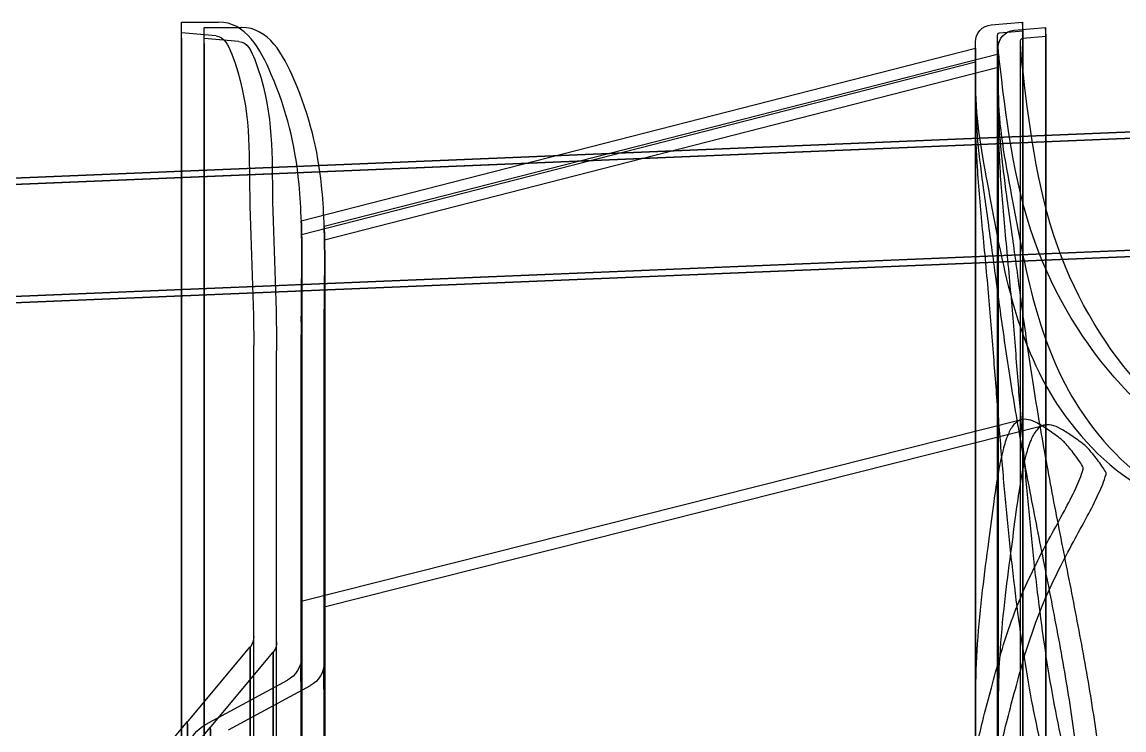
# Model space of a CAD drawing. Header units: millimetres. Extents: x -69706 to 52883, y -6882 to 68885.
# Drawn here: x 7236 to 7489.4, y 26352.4 to 26515.2 of the extents above; entities that cross this region are included whole.
import ezdxf

# ---------------------------------------------------------------- set-up
doc = ezdxf.new("R2010")
doc.units = ezdxf.units.MM
doc.layers.add('ac-SB', color=7, linetype='Continuous', lineweight=13)

# ---------------------------------------------------------------- blocks, each defined once
blk = doc.blocks.new('A$C15852BBE')
at = {"layer": 'ac-SB', "lineweight": -3}
for p, q in [((5901.4, 695.25), (5901.4, 1274.11)), ((5901.4, 1272.94), (5901.4, 694.09)), ((5906.66, 694.02), (5906.66, 1272.87)), ((5906.66, 1271.7), (5906.66, 692.85)), ((5707.78, 1010.12), (5707.78, 693.59)), ((5707.95, 691.6), (5707.95, 1010.3)), ((5713.05, 1008.89), (5713.05, 692.35)), ((5713.22, 690.36), (5713.22, 1009.06)), ((5713.68, 1009.99), (5713.68, 695.07)), ((5718.78, 1009.89), (5718.78, 696.21)), ((5718.95, 1008.75), (5718.95, 693.83)), ((5901.4, 1010.3), (5901.4, 691.58)), ((5906.66, 1009.07), (5906.66, 690.34)), ((5724.04, 1008.65), (5724.04, 694.97)), ((5884.76, 1003.64), (5884.76, 765.98)), ((5890.02, 1002.4), (5890.02, 764.74)), ((5884.76, 997.64), (5884.76, 832.91)), ((5885.55, 997.43), (5885.55, 835.89)), ((5890.02, 996.4), (5890.02, 831.67)), ((5890.81, 996.19), (5890.81, 834.66)), ((5899.96, 853.01), (5899.96, 995.89)), ((5905.23, 851.77), (5905.23, 994.65)), ((5885.55, 835.3), (5885.55, 970.77)), ((5899.96, 972.31), (5899.96, 852.48)), ((5905.23, 971.07), (5905.23, 851.24)), ((5890.81, 834.06), (5890.81, 969.53)), ((5873.81, 845.79), (5873.81, 954.73)), ((5879.08, 844.55), (5879.08, 953.49)), ((5718.78, 712.09), (5718.78, 934.86)), ((5724.04, 710.86), (5724.04, 933.62)), ((5873.81, 765.54), (5873.81, 935.13)), ((5879.08, 764.3), (5879.08, 933.9)), ((5873.81, 918.93), (5873.81, 765.54)), ((5879.08, 917.69), (5879.08, 764.3)), ((5873.7, 745.96), (5873.7, 916.49)), ((5878.97, 744.72), (5878.97, 915.25)), ((5873.81, 837.67), (5873.81, 895.63)), ((5873.81, 761.58), (5873.81, 895.6)), ((5873.81, 845.8), (5873.81, 895.54)), ((5873.7, 745.2), (5873.7, 892.31)), ((5879.08, 836.43), (5879.08, 894.39)), ((5879.08, 760.34), (5879.08, 894.36)), ((5879.08, 844.56), (5879.08, 894.3)), ((5878.97, 743.96), (5878.97, 891.07)), ((5873.81, 824.81), (5873.81, 872.17)), ((5873.81, 760.61), (5873.81, 872.17)), ((5879.08, 823.57), (5879.08, 870.93)), ((5879.08, 759.37), (5879.08, 870.93)), ((5718.78, 854.79), (5718.78, 846.49)), ((5902.9, 855.98), (5899.96, 852.48)), ((5908.17, 854.74), (5905.23, 851.24)), ((5724.04, 853.55), (5724.04, 845.25)), ((5895.86, 853.16), (5876.96, 842.95)), ((5901.12, 851.92), (5882.23, 841.71)), ((5899.85, 852.35), (5885.55, 835.3)), ((5905.12, 851.11), (5890.81, 834.06)), ((5718.78, 706.33), (5718.78, 846.49)), ((5724.04, 705.09), (5724.04, 845.25)), ((5873.81, 831.63), (5873.81, 838.59)), ((5879.08, 830.39), (5879.08, 837.35)), ((5873.81, 824.81), (5708.18, 783.03)), ((5879.08, 823.57), (5713.44, 781.79)), ((5999.68, 757.18), (5618.99, 741.43)), ((5618.99, 741.43), (5999.68, 757.18)), ((6004.94, 755.94), (5624.26, 740.19)), ((5624.26, 740.19), (6004.94, 755.94)), ((5718.78, 700.83), (5873.74, 740.5)), ((5724.05, 699.59), (5879.01, 739.26)), ((5873.82, 737.31), (5718.76, 697.62)), ((5879.08, 736.07), (5724.03, 696.38)), ((6000.8, 730), (5620.11, 714.25)), ((5620.12, 714.25), (6000.8, 730)), ((6006.07, 728.76), (5625.38, 713.01)), ((5625.39, 713.01), (6006.07, 728.76)), ((5718.78, 705.06), (5718.78, 712.09)), ((5724.04, 703.82), (5724.04, 710.86)), ((5718.78, 708.89), (5718.78, 703.29)), ((5724.04, 707.65), (5724.04, 702.05)), ((5718.78, 703.29), (5718.78, 705.06)), ((5718.78, 703.29), (5718.78, 705.06)), ((5718.78, 705.06), (5718.78, 704.86)), ((5718.78, 704.86), (5718.78, 704.67)), ((5718.78, 704.67), (5718.78, 704.47)), ((5718.78, 698.08), (5718.78, 704.47)), ((5718.78, 704.47), (5718.78, 702.81)), ((5718.78, 703.13), (5718.78, 703.29)), ((5718.78, 702.97), (5718.78, 703.13)), ((5718.78, 702.81), (5718.78, 702.97)), ((5718.78, 700.83), (5718.78, 702.81)), ((5724.04, 702.05), (5724.04, 703.82)), ((5724.04, 702.05), (5724.04, 703.82)), ((5724.04, 703.82), (5724.05, 703.62)), ((5724.05, 701.89), (5724.04, 702.05)), ((5724.05, 703.62), (5724.05, 703.43)), ((5724.05, 703.43), (5724.05, 703.23)), ((5724.05, 696.84), (5724.05, 703.23)), ((5724.05, 703.23), (5724.05, 701.58)), ((5718.78, 700.83), (5718.78, 697.97)), ((5724.05, 701.73), (5724.05, 701.89)), ((5724.05, 701.58), (5724.05, 701.73)), ((5724.05, 699.59), (5724.05, 701.58)), ((5724.05, 699.59), (5724.05, 696.73)), ((5718.76, 697.62), (5718.77, 697.78)), ((5718.77, 697.73), (5718.76, 697.62)), ((5718.77, 697.78), (5718.78, 697.94)), ((5718.78, 697.85), (5718.77, 697.73)), ((5718.78, 697.94), (5718.78, 698.1)), ((5718.78, 698.1), (5718.78, 697.97)), ((5718.78, 697.97), (5718.78, 697.85)), ((5724.03, 696.38), (5724.04, 696.54)), ((5724.04, 696.5), (5724.03, 696.38)), ((5724.04, 696.54), (5724.05, 696.7)), ((5724.05, 696.61), (5724.04, 696.5)), ((5724.05, 696.7), (5724.05, 696.86)), ((5724.05, 696.86), (5724.05, 696.73)), ((5724.05, 696.73), (5724.05, 696.61)), ((5893.43, 694.79), (5901.4, 694.09)), ((5713.21, 694.07), (5707.78, 693.59)), ((5707.78, 693.59), (5707.95, 691.6)), ((5715.12, 692.23), (5707.95, 691.6)), ((5718.48, 692.83), (5713.05, 692.35)), ((5713.05, 692.35), (5713.22, 690.36)), ((5898.7, 693.55), (5906.66, 692.85)), ((5720.39, 690.99), (5713.22, 690.36)), ((5901.4, 691.58), (5892.87, 691.58)), ((5906.66, 690.34), (5898.13, 690.34))]:
    blk.add_line(p, q, dxfattribs=at)
at = {"layer": 'ac-SB', "lineweight": -3, "extrusion": (0, 0, -1)}
for centre, major_axis, start_param, end_param in [((5897.4, 858.81), (-5.54, 5.54), 2.577454, 3.431633), ((5891.81, 859.1), (7.42, 7.42), 1.467515, 1.48353), ((5897.08, 857.86), (-7.42, 7.42), 3.038311, 3.054326), ((5879.81, 837.67), (-4.24, 4.24), 5.497787, 6.573225), ((5885.08, 836.43), (-4.24, 4.24), 5.497787, 6.573225), ((5888.76, 832.91), (-2.83, 2.83), 5.497787, 6.136694), ((5894.02, 831.67), (-2.83, 2.83), 5.497787, 6.136694), ((6067.78, 743.65), (137.22, 137.22), 3.894333, 3.910774), ((6073.04, 742.41), (137.22, 137.22), 3.894333, 3.910774), ((5714.78, 696.21), (-2.83, 2.83), 2.356194, 3.839724), ((5720.04, 694.97), (-2.83, 2.83), 2.356194, 3.839724)]:
    blk.add_ellipse(centre, major_axis=major_axis, ratio=1, start_param=start_param, end_param=end_param, dxfattribs=at)
at = {"layer": 'ac-SB', "lineweight": -3}
for points, knots in [([(5718.78, 708.89), (5718.78, 712.26), (5718.34, 719.44), (5716.84, 730.89), (5714.99, 743.86), (5713.09, 758.37), (5710.8, 774.04), (5708.03, 790.37), (5704.84, 807.02), (5701.46, 823.9), (5698.21, 841.01), (5695.55, 858.29), (5694.38, 869.89), (5693.99, 875.67)], [0, 0, 0, 0, 0.059912, 0.127754, 0.205219, 0.292866, 0.387849, 0.486882, 0.58733, 0.689237, 0.792864, 0.89696, 1, 1, 1, 1]), ([(5724.04, 707.65), (5724.04, 711.02), (5723.61, 718.21), (5722.1, 729.65), (5720.25, 742.62), (5718.36, 757.13), (5716.07, 772.8), (5713.3, 789.14), (5710.11, 805.78), (5706.72, 822.66), (5703.48, 839.77), (5700.81, 857.05), (5699.65, 868.65), (5699.25, 874.43)], [0, 0, 0, 0, 0.059912, 0.127754, 0.205219, 0.292866, 0.387849, 0.486882, 0.58733, 0.689237, 0.792864, 0.89696, 1, 1, 1, 1]), ([(5699.05, 874.19), (5700.13, 870.99), (5702.12, 864.38), (5704.59, 854.09), (5706.67, 843.24), (5708.45, 831.8), (5709.97, 819.86), (5711.28, 807.56), (5712.44, 794.97), (5713.51, 781.95), (5714.58, 768.2), (5715.75, 753.58), (5717.18, 738.7), (5718.4, 724.8), (5718.78, 716.03), (5718.78, 712.09)], [0, 0, 0, 0, 0.06196, 0.126404, 0.193818, 0.264603, 0.338595, 0.414349, 0.491325, 0.570429, 0.653844, 0.744147, 0.839232, 0.927848, 1, 1, 1, 1]), ([(5704.31, 872.95), (5705.4, 869.75), (5707.38, 863.14), (5709.85, 852.86), (5711.94, 842), (5713.71, 830.56), (5715.23, 818.62), (5716.55, 806.32), (5717.71, 793.73), (5718.78, 780.71), (5719.85, 766.96), (5721.02, 752.34), (5722.45, 737.46), (5723.67, 723.56), (5724.04, 714.79), (5724.04, 710.86)], [0, 0, 0, 0, 0.06196, 0.126404, 0.193818, 0.264603, 0.338595, 0.414349, 0.491325, 0.570429, 0.653844, 0.744147, 0.839232, 0.927848, 1, 1, 1, 1]), ([(5718.78, 863.25), (5718.78, 861.4), (5718.33, 857.42), (5716.87, 851.28), (5715.05, 844.56), (5713.15, 837.42), (5710.85, 830.16), (5708.09, 823.06), (5704.93, 816.31), (5701.6, 810.02), (5698.43, 804.28), (5695.78, 799.18), (5694.43, 795.92), (5693.99, 794.41)], [0, 0, 0, 0, 0.075398, 0.16188, 0.257252, 0.358593, 0.462854, 0.567144, 0.668707, 0.766161, 0.856816, 0.935927, 1, 1, 1, 1]), ([(5724.04, 862.01), (5724.04, 860.16), (5723.6, 856.18), (5722.13, 850.04), (5720.31, 843.32), (5718.41, 836.18), (5716.12, 828.92), (5713.36, 821.82), (5710.2, 815.07), (5706.87, 808.78), (5703.69, 803.04), (5701.05, 797.94), (5699.7, 794.68), (5699.25, 793.17)], [0, 0, 0, 0, 0.075398, 0.16188, 0.257252, 0.358593, 0.462854, 0.567144, 0.668707, 0.766161, 0.856816, 0.935927, 1, 1, 1, 1]), ([(5699.05, 787.55), (5700.02, 786.82), (5701.78, 785.52), (5704.24, 783.92), (5706.37, 782.93), (5708.47, 782.89), (5710.21, 784.27), (5711.47, 786.73), (5712.61, 790.4), (5713.64, 795.59), (5714.68, 802.63), (5715.85, 811.73), (5717.3, 822.61), (5718.48, 834.42), (5718.78, 842.52), (5718.78, 846.49)], [0, 0, 0, 0, 0.047891, 0.086548, 0.116361, 0.14005, 0.164986, 0.199433, 0.248455, 0.316495, 0.408708, 0.530242, 0.679486, 0.842885, 1, 1, 1, 1]), ([(5704.31, 786.31), (5705.29, 785.59), (5707.04, 784.28), (5709.51, 782.68), (5711.64, 781.69), (5713.74, 781.65), (5715.48, 783.03), (5716.74, 785.49), (5717.87, 789.16), (5718.9, 794.35), (5719.95, 801.4), (5721.12, 810.49), (5722.56, 821.37), (5723.74, 833.18), (5724.04, 841.28), (5724.04, 845.25)], [0, 0, 0, 0, 0.047891, 0.086548, 0.116361, 0.14005, 0.164986, 0.199433, 0.248455, 0.316495, 0.408708, 0.530242, 0.679486, 0.842885, 1, 1, 1, 1]), ([(5873.81, 845.79), (5873.81, 845.05), (5873.88, 843.67), (5873.96, 841.67), (5873.91, 840.41), (5873.88, 839.79)], [0, 0, 0, 0, 0.37092, 0.689668, 1, 1, 1, 1]), ([(5879.08, 844.55), (5879.08, 843.81), (5879.15, 842.43), (5879.22, 840.43), (5879.18, 839.17), (5879.15, 838.55)], [0, 0, 0, 0, 0.37092, 0.689668, 1, 1, 1, 1]), ([(5718.78, 706.33), (5718.78, 714.31), (5714.03, 738.69), (5708.08, 774.3), (5677.37, 804.84), (5655.12, 806.6), (5641.91, 806.6)], [0, 0, 0, 0, 0.169125, 0.530935, 0.733506, 1, 1, 1, 1]), ([(5626.91, 804.6), (5636.63, 803.81), (5670.41, 794.68), (5707.04, 755.23), (5712.08, 710.61), (5713.58, 697.45), (5713.68, 695.23), (5713.68, 695.07)], [0, 0, 0, 0, 0.191384, 0.684569, 0.967249, 0.997563, 1, 1, 1, 1]), ([(5724.04, 705.09), (5724.04, 713.07), (5719.29, 737.45), (5713.35, 773.06), (5682.64, 803.6), (5660.39, 805.36), (5647.18, 805.36)], [0, 0, 0, 0, 0.169125, 0.530935, 0.733506, 1, 1, 1, 1]), ([(5632.18, 803.36), (5641.89, 802.58), (5675.67, 793.44), (5712.31, 753.99), (5717.34, 709.37), (5718.85, 696.21), (5718.95, 693.99), (5718.95, 693.83)], [0, 0, 0, 0, 0.191384, 0.684569, 0.967249, 0.997563, 1, 1, 1, 1]), ([(5693.99, 794.41), (5693.92, 794.18), (5694.26, 793.44), (5694.97, 792.38), (5695.99, 791), (5697.07, 789.63), (5698.08, 788.47), (5698.73, 787.78), (5699.05, 787.55)], [0, 0, 0, 0, 0.08328, 0.253406, 0.462519, 0.675313, 0.861279, 1, 1, 1, 1]), ([(5699.25, 793.17), (5699.19, 792.94), (5699.53, 792.2), (5700.24, 791.14), (5701.26, 789.76), (5702.34, 788.39), (5703.35, 787.23), (5704, 786.55), (5704.31, 786.31)], [0, 0, 0, 0, 0.08328, 0.253406, 0.462519, 0.675313, 0.861279, 1, 1, 1, 1]), ([(5873.81, 765.54), (5873.81, 761.84), (5873.75, 755.09), (5873.68, 745.68), (5873.73, 739.96), (5873.82, 737.31)], [0, 0, 0, 0, 0.392586, 0.717929, 1, 1, 1, 1]), ([(5893.43, 694.79), (5891.5, 694.95), (5885.49, 708.31), (5886.22, 730.75), (5884.76, 753.8), (5884.76, 765.98)], [0, 0, 0, 0, 0.07617, 0.498043, 1, 1, 1, 1]), ([(5879.08, 764.3), (5879.08, 760.6), (5879.02, 753.85), (5878.95, 744.44), (5879, 738.72), (5879.08, 736.07)], [0, 0, 0, 0, 0.392586, 0.717929, 1, 1, 1, 1]), ([(5898.7, 693.55), (5896.76, 693.72), (5890.76, 707.07), (5891.49, 729.52), (5890.02, 752.56), (5890.02, 764.74)], [0, 0, 0, 0, 0.07617, 0.498043, 1, 1, 1, 1]), ([(5873.74, 740.5), (5873.7, 742.87), (5873.7, 747.58), (5873.77, 754.61), (5873.81, 759.26), (5873.81, 761.58)], [0, 0, 0, 0, 0.337562, 0.670443, 1, 1, 1, 1]), ([(5879.01, 739.26), (5878.97, 741.63), (5878.96, 746.34), (5879.04, 753.37), (5879.08, 758.02), (5879.08, 760.34)], [0, 0, 0, 0, 0.337562, 0.670443, 1, 1, 1, 1]), ([(5873.7, 745.2), (5873.7, 739.31), (5874.04, 725.11), (5878.31, 706.91), (5886.58, 691.58), (5892.87, 691.58)], [0, 0, 0, 0, 0.293558, 0.713089, 1, 1, 1, 1]), ([(5878.97, 743.96), (5878.97, 738.07), (5879.31, 723.88), (5883.57, 705.67), (5891.85, 690.34), (5898.13, 690.34)], [0, 0, 0, 0, 0.293558, 0.713089, 1, 1, 1, 1])]:
    blk.add_open_spline(points, degree=3, knots=knots, dxfattribs=at)
for points in [[(5873.88, 839.79), (5873.87, 839.54), (5873.82, 839.28), (5873.82, 839.03)], [(5879.15, 838.55), (5879.13, 838.3), (5879.09, 838.05), (5879.09, 837.79)], [(5873.81, 760.61), (5873.81, 755.51), (5873.7, 750.34), (5873.7, 745.2)], [(5879.08, 759.37), (5879.08, 754.27), (5878.97, 749.1), (5878.97, 743.96)], [(5713.68, 695.07), (5713.68, 694.55), (5713.6, 694.1), (5713.21, 694.07)], [(5718.95, 693.83), (5718.95, 693.31), (5718.87, 692.86), (5718.48, 692.83)]]:
    blk.add_open_spline(points, degree=3, dxfattribs=at)

msp = doc.modelspace()

# ---------------------------------------------------------------- block references
at = {"layer": 'ac-SB', "rotation": 180}
msp.add_blockref('A$C15852BBE', (13179.315, 27205.514), dxfattribs=at)

doc.saveas('drawing.dxf')
